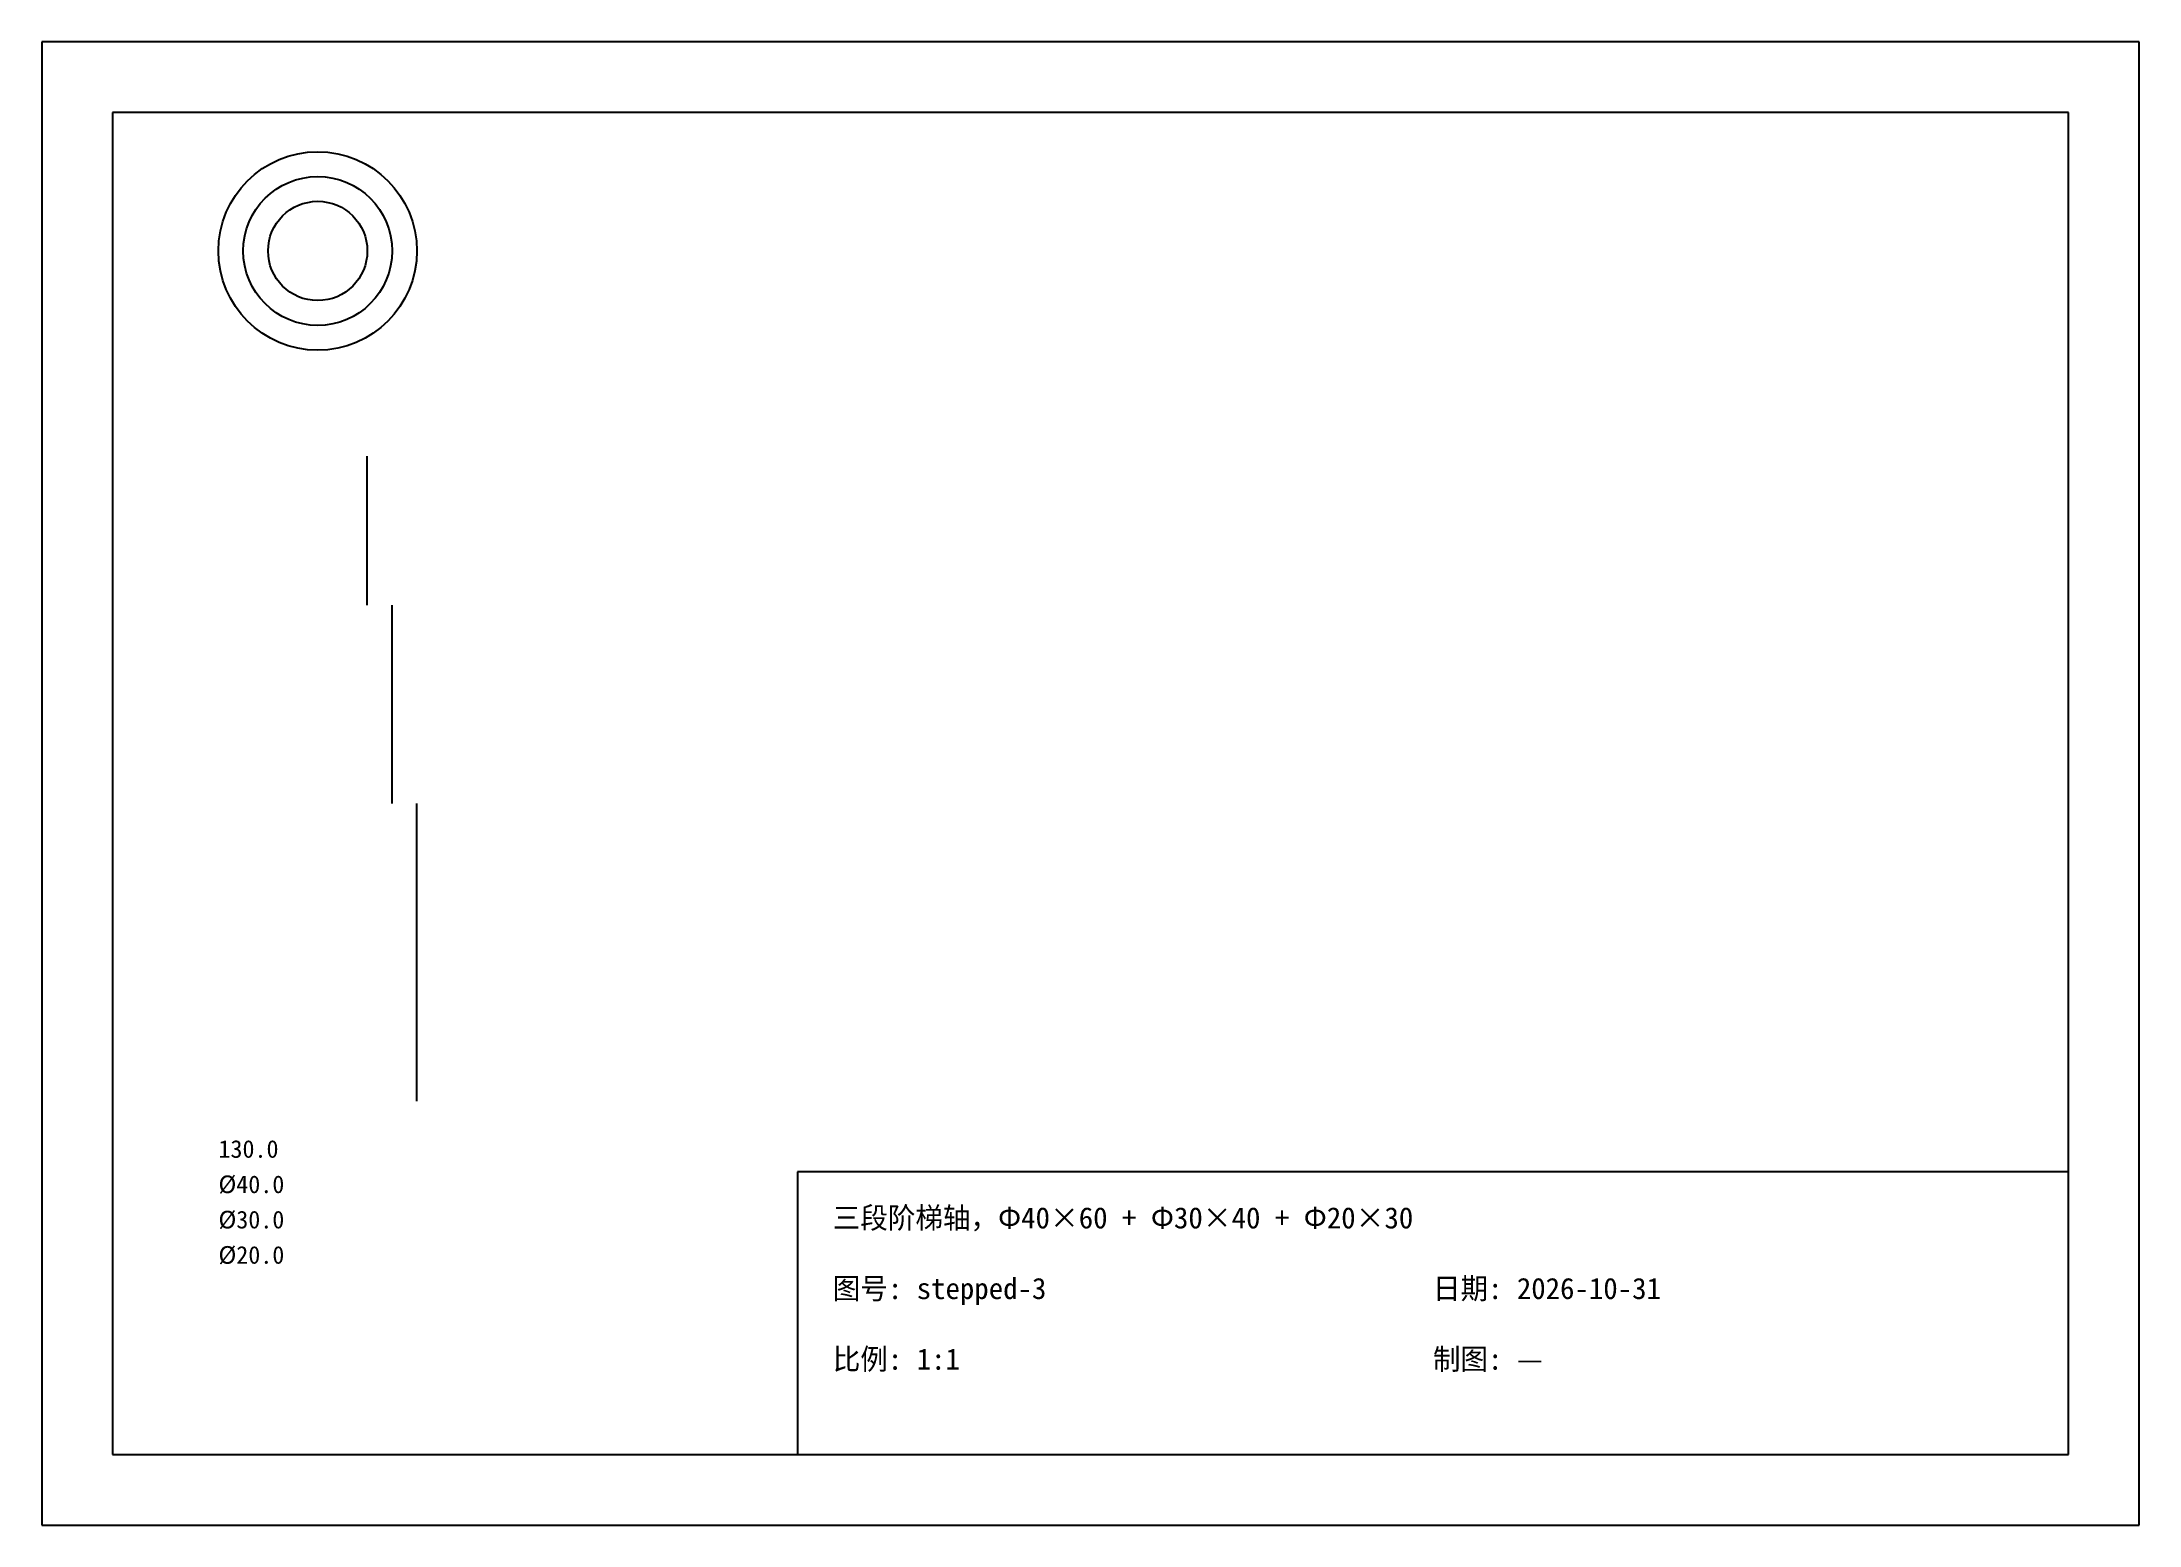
# Model space of a CAD drawing. Header units: millimetres. Extents: x 0 to 297, y 0 to 210.
import ezdxf

# ---------------------------------------------------------------- set-up
doc = ezdxf.new("R2010")
doc.units = ezdxf.units.MM

msp = doc.modelspace()

# ---------------------------------------------------------------- linework, layer by layer
for p, q in [((297, 210), (0, 210)), ((0, 210), (0, 0)), ((297, 0), (297, 210)), ((287, 200), (10, 200)), ((10, 200), (10, 10)), ((287, 10), (287, 200)), ((46.081081, 130.27027), (46.081081, 151.351351)), ((49.594595, 102.162162), (49.594595, 130.27027)), ((53.108108, 60), (53.108108, 102.162162)), ((287, 50), (107, 50)), ((107, 50), (107, 10)), ((287, 10), (287, 50)), ((10, 10), (287, 10)), ((107, 10), (287, 10)), ((0, 0), (297, 0))]:
    msp.add_line(p, q)
for radius in [14.054054, 10.540541, 7.027027]:
    msp.add_circle((39.054054, 180.405405), radius)

# ---------------------------------------------------------------- texts
for s, height, p in [('130.0', 2.5, (25, 52)), ('%%c40.0', 2.5, (25, 47)), ('%%c30.0', 2.5, (25, 42)), ('三段阶梯轴，Φ40×60 + Φ30×40 + Φ20×30', 3, (112, 42)), ('%%c20.0', 2.5, (25, 37)), ('图号: stepped-3', 3, (112, 32)), ('日期: 2026-10-31', 3, (197, 32)), ('比例: 1:1', 3, (112, 22)), ('制图: —', 3, (197, 22))]:
    msp.add_text(s, height=height).set_placement(p)

doc.saveas('drawing.dxf')
